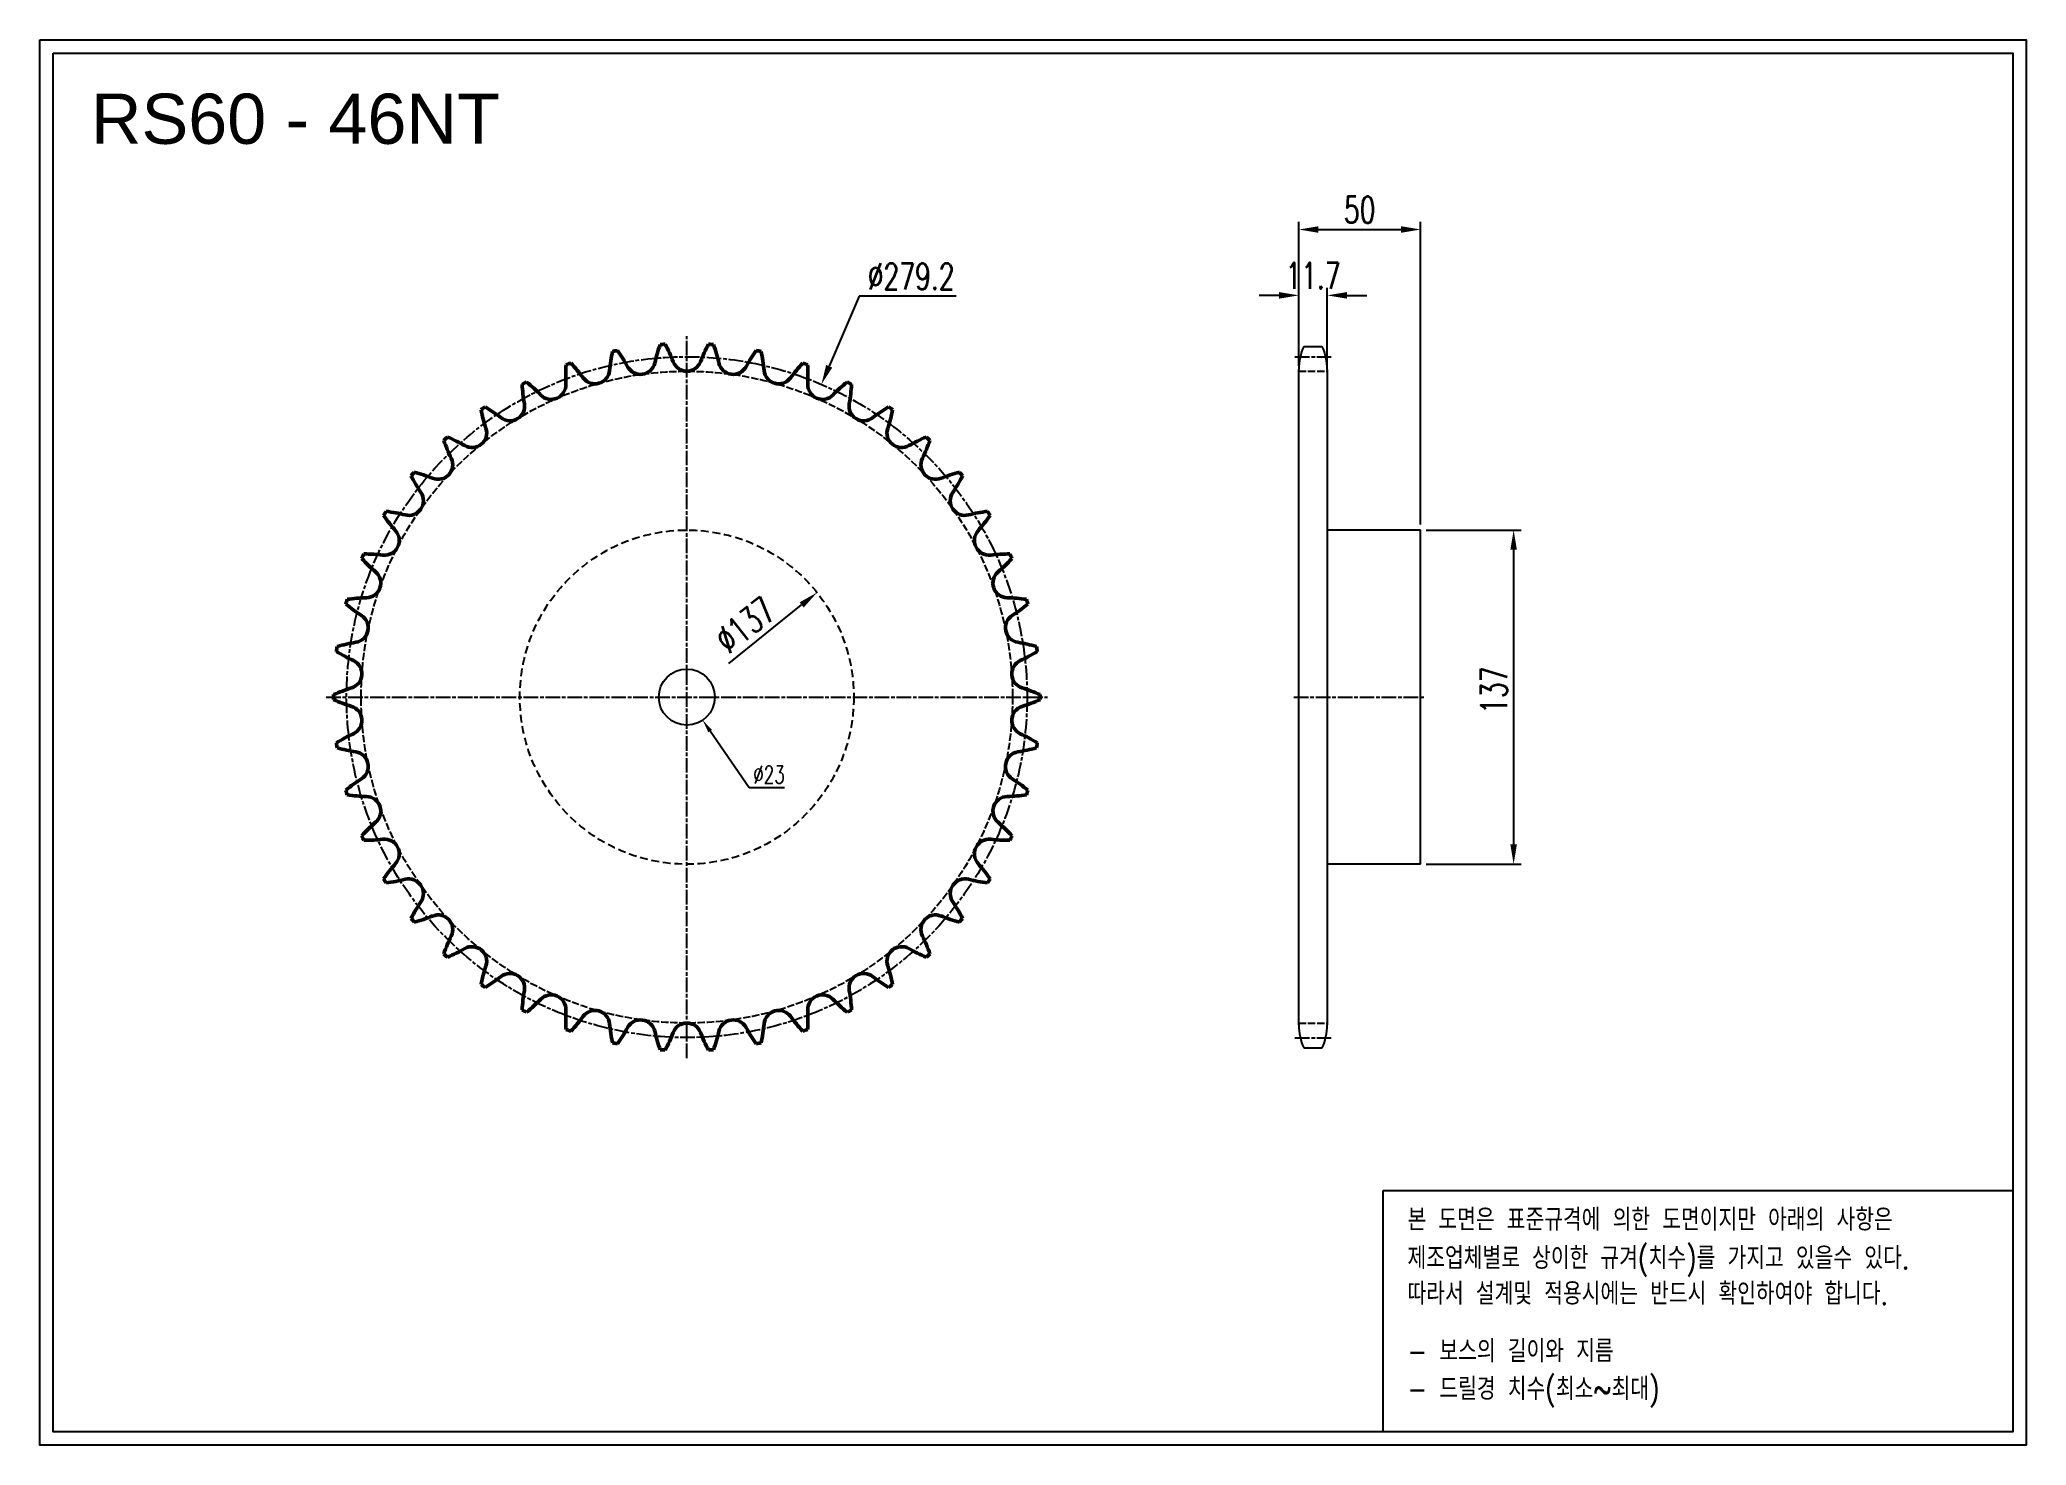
# Model space of a CAD drawing. Header units: millimetres. Extents: x 30039 to 30854, y 1598 to 2174.
import ezdxf

# ---------------------------------------------------------------- set-up
doc = ezdxf.new("R2010")
doc.units = ezdxf.units.MM
for name, pattern in [('AM_ISO02W050', [7.5, 6, -1.5]), ('AM_ISO02W050x2', [3.75, 3, -0.75]), ('AM_ISO08W050', [18, 12, -1.5, 3, -1.5]), ('AM_ISO08W050x2', [9, 6, -0.75, 1.5, -0.75]), ('HIDDEN', [9.525, 6.35, -3.175])]:
    doc.linetypes.add(name, pattern=pattern)
for name, color, linetype, lineweight in [('AM_0N', 7, 'Continuous', 50), ('AM_3N', 6, 'AM_ISO02W050', 25), ('AM_7', 4, 'AM_ISO08W050', 25), ('AM_7N', 4, 'AM_ISO08W050', 25)]:
    doc.layers.add(name, color=color, linetype=linetype, lineweight=lineweight)
doc.layers.add('HL', color=2, linetype='HIDDEN')
doc.layers.add('S-DIM', color=7, linetype='Continuous')
doc.styles.add('HAN', font='ROMANS.shx', dxfattribs={"width": 0.7, "bigfont": 'whgtxt.shx'})
doc.styles.add('HSG', font='SIMPLEX.shx', dxfattribs={"width": 0.7, "bigfont": 'HSG.shx'})
doc.styles.get("Standard").update_dxf_attribs({"font": 'arial.ttf'})
doc.dimstyles.new('APP16', dxfattribs={"dimscale": 3, "dimtxt": 2.4, "dimasz": 1.8, "dimexe": 0.7, "dimexo": 0.5, "dimgap": 0.6, "dimtad": 1, "dimtoh": 1, "dimdec": 1, "dimrnd": 0.01, "dimzin": 9, "dimdsep": 46, "dimtxsty": 'HSG', "dimcen": 0, "dimclrd": 1, "dimclre": 1, "dimclrt": 256, "dimazin": 2, "dimtp": 1, "dimtm": 1, "dimtfac": 0.5, "dimtdec": 1, "dimtofl": 0, "dimtmove": 0, "dimatfit": 3, "dimfxl": 0, "dimtvp": 1, "dimtolj": 2, "dimlwd": -1, "dimlwe": -1, "dimarcsym": 0})
doc.dimstyles.new('APP23', dxfattribs={"dimscale": 4.5, "dimtxt": 2.4, "dimasz": 1.8, "dimexe": 0.7, "dimexo": 0.5, "dimgap": 0.6, "dimtad": 1, "dimtoh": 1, "dimdec": 1, "dimrnd": 0.01, "dimzin": 9, "dimdsep": 46, "dimtxsty": 'HSG', "dimcen": 0, "dimclrd": 1, "dimclre": 1, "dimclrt": 256, "dimazin": 2, "dimtp": 1, "dimtm": 1, "dimtfac": 0.5, "dimtdec": 1, "dimtix": 1, "dimtofl": 0, "dimtmove": 0, "dimatfit": 3, "dimfxl": 0, "dimtvp": 1, "dimtolj": 2, "dimlwd": -1, "dimlwe": -1, "dimarcsym": 0})

# ---------------------------------------------------------------- blocks, each defined once
blk = doc.blocks.new('*D1')
at = {"layer": 'Defpoints', "color": 0, "transparency": 16777216}
for p in [(30358.01, 1947.44), (30251.17, 1861.68)]:
    blk.add_point(p, dxfattribs=at)
at = {"layer": 'S-DIM', "color": 1, "transparency": 16777216}
blk.add_line((30321.8, 1918.37), (30351.7, 1942.37), dxfattribs=at)
blk.add_solid([(30350.85, 1943.42), (30352.54, 1941.32), (30358.01, 1947.44)], dxfattribs=at)
at = {"layer": 'S-DIM', "transparency": 16777216, "insert": (30328.52, 1934.15), "char_height": 10.8, "attachment_point": 5, "rotation": 38.75271, "style": 'HSG'}
blk.add_mtext('\\A2;∅137', dxfattribs=at)
blk = doc.blocks.new('*D2')
at = {"layer": 'Defpoints', "color": 0, "transparency": 16777216}
for p in [(30359.79, 2032.76), (30249.4, 1776.37)]:
    blk.add_point(p, dxfattribs=at)
at = {"layer": 'S-DIM', "color": 1, "transparency": 16777216}
for p, q in [((30375.36, 2068.93), (30363, 2040.2)), ((30415.14, 2068.93), (30375.36, 2068.93))]:
    blk.add_line(p, q, dxfattribs=at)
blk.add_solid([(30361.76, 2040.73), (30364.24, 2039.67), (30359.79, 2032.76)], dxfattribs=at)
at = {"layer": 'S-DIM', "transparency": 16777216, "insert": (30396.6, 2077.03), "char_height": 10.8, "attachment_point": 5, "style": 'HSG'}
blk.add_mtext('\\A2;∅279.2', dxfattribs=at)
blk = doc.blocks.new('*D3')
at = {"layer": 'Defpoints', "color": 0, "transparency": 16777216}
for p in [(30567.33, 2069.28), (30555.63, 2038.18), (30567.33, 2038.18)]:
    blk.add_point(p, dxfattribs=at)
at = {"layer": 'S-DIM', "color": 1, "transparency": 16777216}
for p, q in [((30555.63, 2040.43), (30555.63, 2072.43)), ((30567.33, 2040.43), (30567.33, 2072.43)), ((30547.53, 2069.28), (30539.43, 2069.28)), ((30575.43, 2069.28), (30583.53, 2069.28))]:
    blk.add_line(p, q, dxfattribs=at)
for points in [[(30547.53, 2070.63), (30547.53, 2067.93), (30555.63, 2069.28)], [(30575.43, 2070.63), (30575.43, 2067.93), (30567.33, 2069.28)]]:
    blk.add_solid(points, dxfattribs=at)
at = {"layer": 'S-DIM', "transparency": 16777216, "insert": (30561.48, 2077.38), "char_height": 10.8, "attachment_point": 5, "style": 'HSG'}
blk.add_mtext('\\A2;11.7', dxfattribs=at)
blk = doc.blocks.new('*D4')
at = {"layer": 'Defpoints', "color": 0, "transparency": 16777216}
for p in [(30605.63, 2096.28), (30555.63, 2038.18), (30605.63, 1973.06)]:
    blk.add_point(p, dxfattribs=at)
at = {"layer": 'S-DIM', "color": 1, "transparency": 16777216}
for p, q in [((30555.63, 2040.43), (30555.63, 2099.43)), ((30563.73, 2096.28), (30597.53, 2096.28)), ((30605.63, 1975.31), (30605.63, 2099.43))]:
    blk.add_line(p, q, dxfattribs=at)
for points in [[(30563.73, 2097.63), (30563.73, 2094.93), (30555.63, 2096.28)], [(30597.53, 2097.63), (30597.53, 2094.93), (30605.63, 2096.28)]]:
    blk.add_solid(points, dxfattribs=at)
at = {"layer": 'S-DIM', "transparency": 16777216, "insert": (30580.63, 2104.38), "char_height": 10.8, "attachment_point": 5, "style": 'HSG'}
blk.add_mtext('\\A2;50', dxfattribs=at)
blk = doc.blocks.new('*D5')
at = {"layer": 'Defpoints', "color": 0, "transparency": 16777216}
for p in [(30605.63, 1973.06), (30605.63, 1836.06), (30643.79, 1836.06)]:
    blk.add_point(p, dxfattribs=at)
at = {"layer": 'S-DIM', "color": 1, "transparency": 16777216}
for p, q in [((30607.88, 1973.06), (30646.94, 1973.06)), ((30643.79, 1964.96), (30643.79, 1844.16)), ((30607.88, 1836.06), (30646.94, 1836.06))]:
    blk.add_line(p, q, dxfattribs=at)
for points in [[(30642.44, 1964.96), (30645.14, 1964.96), (30643.79, 1973.06)], [(30642.44, 1844.16), (30645.14, 1844.16), (30643.79, 1836.06)]]:
    blk.add_solid(points, dxfattribs=at)
at = {"layer": 'S-DIM', "transparency": 16777216, "insert": (30635.69, 1907.42), "char_height": 10.8, "attachment_point": 5, "rotation": 90, "style": 'HSG'}
blk.add_mtext('\\A2;137', dxfattribs=at)
blk = doc.blocks.new('*D6')
at = {"layer": 'Defpoints', "color": 0, "transparency": 16777216}
for p in [(30298.08, 1914.04), (30311.11, 1895.08)]:
    blk.add_point(p, dxfattribs=at)
at = {"layer": 'S-DIM', "color": 1, "transparency": 16777216}
for p, q in [((30330.14, 1867.38), (30314.17, 1890.63)), ((30344.66, 1867.38), (30330.14, 1867.38))]:
    blk.add_line(p, q, dxfattribs=at)
blk.add_solid([(30314.91, 1891.14), (30313.42, 1890.12), (30311.11, 1895.08)], dxfattribs=at)
at = {"layer": 'S-DIM', "transparency": 16777216, "insert": (30338.3, 1872.78), "char_height": 7.2, "attachment_point": 5, "style": 'HSG'}
blk.add_mtext('\\A2;∅23', dxfattribs=at)

msp = doc.modelspace()

# ---------------------------------------------------------------- linework, layer by layer
for p, q in [((30557.72, 2048.35), (30565.25, 2048.35)), ((30555.63, 1770.22), (30555.63, 2038.85)), ((30567.33, 2038.85), (30567.33, 1770.22)), ((30605.63, 1973.06), (30567.33, 1973.06)), ((30605.63, 1836.06), (30605.63, 1973.06)), ((30605.63, 1836.06), (30567.33, 1836.06)), ((30557.72, 1760.72), (30565.25, 1760.72))]:
    msp.add_line(p, q)
for points in [[(30039.12, 2174.08), (30854.09, 2174.08), (30854.09, 1597.84), (30039.12, 1597.84)], [(30044.61, 2168.59), (30848.6, 2168.59), (30848.6, 1603.33), (30044.61, 1603.33)]]:
    msp.add_lwpolyline(points, close=True)
at = {"color": 6}
msp.add_lwpolyline([(30590.26, 1702.3), (30848.6, 1702.3), (30848.6, 1603.33), (30590.26, 1603.33)], close=True, dxfattribs=at)
msp.add_circle((30304.59, 1904.56), 11.5)
for centre, start, end in [((30578.33, 2038.85), 155.25994, 180), ((30544.63, 2038.85), 0, 24.74006), ((30578.33, 1770.22), 180, 204.74006), ((30544.63, 1770.22), 335.25994, 0)]:
    msp.add_arc(centre, 22.7, start, end)
at = {"layer": 'AM_0N'}
for centre, radius, start, end in [((30341.22, 2032.09), 68.6, 168.06233, 174.67391), ((30304.59, 1904.56), 144.97, 101.33391, 102.14435), ((30220.2, 2006.95), 68.6, 28.80435, 35.41593), ((30358.24, 2025.92), 68.6, 160.23624, 166.84783), ((30304.59, 1904.56), 144.97, 93.50783, 94.31826), ((30234.92, 2017.49), 68.6, 20.97826, 27.58984), ((30374.27, 2017.49), 68.6, 152.41016, 159.02174), ((30304.59, 1904.56), 144.97, 85.68174, 86.49217), ((30250.95, 2025.92), 68.6, 13.15217, 19.76376), ((30388.99, 2006.95), 68.6, 144.58407, 151.19565), ((30304.59, 1904.56), 144.97, 77.85565, 78.66609), ((30267.97, 2032.09), 68.6, 5.32609, 11.93767), ((30323.51, 2035.89), 68.6, 175.88842, 182.5), ((30304.59, 1904.56), 144.97, 109.16, 109.97043), ((30207.04, 1994.5), 68.6, 36.63043, 43.24202), ((30266.92, 2039.02), 6.01, 216.63043, 354.67391), ((30285.58, 2042.9), 6.01, 208.80435, 346.84783), ((30304.59, 2044.2), 6.01, 200.97826, 339.02174), ((30323.61, 2042.9), 6.01, 193.15217, 331.19565), ((30342.27, 2039.02), 6.01, 185.32609, 323.36957), ((30402.15, 1994.5), 68.6, 136.75798, 143.36957), ((30304.59, 1904.56), 144.97, 70.02957, 70.84), ((30285.68, 2035.89), 68.6, 357.5, 4.11158), ((30304.59, 1904.56), 144.97, 116.98609, 117.79652), ((30305.45, 2037.25), 68.6, 183.71451, 190.32609), ((30195.7, 1980.38), 68.6, 44.45652, 51.0681), ((30248.96, 2032.64), 6.01, 224.45652, 2.5), ((30360.23, 2032.64), 6.01, 177.5, 315.54348), ((30413.49, 1980.38), 68.6, 128.9319, 135.54348), ((30304.59, 1904.56), 144.97, 62.20348, 63.01391), ((30303.74, 2037.25), 68.6, 349.67391, 356.28549), ((30304.59, 1904.56), 144.97, 124.81217, 125.62261), ((30287.38, 2036.13), 68.6, 191.54059, 198.15217), ((30186.39, 1964.85), 68.6, 52.28261, 58.89419), ((30232.04, 2023.87), 6.01, 232.28261, 10.32609), ((30377.15, 2023.87), 6.01, 169.67391, 307.71739), ((30422.79, 1964.85), 68.6, 121.10581, 127.71739), ((30321.81, 2036.13), 68.6, 341.84783, 348.45941), ((30304.59, 1904.56), 144.97, 54.37739, 55.18783), ((30216.47, 2012.88), 6.01, 240.1087, 18.15217), ((30392.72, 2012.88), 6.01, 161.84783, 299.8913), ((30304.59, 1904.56), 144.97, 132.63826, 133.4487), ((30269.62, 2032.56), 68.6, 199.36668, 205.97826), ((30179.29, 1948.19), 68.6, 60.1087, 66.72028), ((30429.9, 1948.19), 68.6, 113.27972, 119.8913), ((30339.57, 2032.56), 68.6, 334.02174, 340.63332), ((30304.59, 1904.56), 144.97, 46.5513, 47.36174), ((30304.59, 1904.56), 144.97, 140.46435, 141.27478), ((30174.51, 1930.72), 68.6, 67.93478, 74.54636), ((30202.54, 1999.87), 6.01, 247.93478, 25.97826), ((30406.65, 1999.87), 6.01, 154.02174, 292.06522), ((30434.68, 1930.72), 68.6, 105.45364, 112.06522), ((30304.59, 1904.56), 144.97, 38.72522, 39.53565), ((30252.52, 2026.6), 68.6, 207.19277, 213.80435), ((30356.67, 2026.6), 68.6, 326.19565, 332.80723), ((30304.59, 1904.56), 144.97, 148.29043, 149.10087), ((30172.16, 1912.76), 68.6, 75.76087, 82.37245), ((30190.52, 1985.09), 6.01, 255.76087, 33.80435), ((30418.67, 1985.09), 6.01, 146.19565, 284.23913), ((30437.03, 1912.76), 68.6, 97.62755, 104.23913), ((30304.59, 1904.56), 144.97, 30.89913, 31.70957), ((30180.61, 1968.8), 6.01, 263.58696, 41.63043), ((30236.39, 2018.37), 68.6, 215.01885, 221.63043), ((30428.58, 1968.8), 6.01, 138.36957, 276.41304), ((30372.8, 2018.37), 68.6, 318.36957, 324.98115), ((30304.59, 1904.56), 144.97, 156.11652, 156.92696), ((30221.52, 2008.03), 68.6, 222.84494, 229.45652), ((30172.28, 1894.66), 68.6, 83.58696, 90.19854), ((30436.91, 1894.66), 68.6, 89.80146, 96.41304), ((30387.67, 2008.03), 68.6, 310.54348, 317.15506), ((30304.59, 1904.56), 144.97, 23.07304, 23.88348), ((30173.02, 1951.32), 6.01, 271.41304, 49.45652), ((30436.17, 1951.32), 6.01, 130.54348, 268.58696), ((30304.59, 1904.56), 144.97, 163.94261, 164.75304), ((30208.21, 1995.75), 68.6, 230.67103, 237.28261), ((30174.86, 1876.73), 68.6, 91.41304, 98.02462), ((30434.33, 1876.73), 68.6, 81.97538, 88.58696), ((30400.98, 1995.75), 68.6, 302.71739, 309.32897), ((30304.59, 1904.56), 144.97, 15.24696, 16.05739), ((30167.88, 1932.97), 6.01, 279.23913, 57.28261), ((30441.31, 1932.97), 6.01, 122.71739, 260.76087), ((30304.59, 1904.56), 144.97, 171.7687, 172.57913), ((30179.86, 1859.32), 68.6, 99.23913, 105.85071), ((30429.33, 1859.32), 68.6, 74.14929, 80.76087), ((30304.59, 1904.56), 144.97, 7.42087, 8.2313), ((30196.69, 1981.78), 68.6, 238.49711, 245.1087), ((30165.28, 1914.09), 6.01, 287.06522, 65.1087), ((30443.9, 1914.09), 6.01, 114.8913, 252.93478), ((30412.5, 1981.78), 68.6, 294.8913, 301.50289), ((30187.18, 1842.76), 68.6, 107.06522, 113.6768), ((30422.01, 1842.76), 68.6, 66.3232, 72.93478), ((30304.59, 1904.56), 144.97, 179.59478, 180.40522), ((30187.18, 1966.36), 68.6, 246.3232, 252.93478), ((30165.28, 1895.03), 6.01, 294.8913, 72.93478), ((30443.9, 1895.03), 6.01, 107.06522, 245.1087), ((30422.01, 1966.36), 68.6, 287.06522, 293.6768), ((30304.59, 1904.56), 144.97, 359.59478, 0.40522), ((30196.69, 1827.35), 68.6, 114.8913, 121.50289), ((30304.59, 1904.56), 144.97, 187.42087, 188.2313), ((30179.86, 1949.8), 68.6, 254.14929, 260.76087), ((30429.33, 1949.8), 68.6, 279.23913, 285.85071), ((30412.5, 1827.35), 68.6, 58.49711, 65.1087), ((30304.59, 1904.56), 144.97, 351.7687, 352.57913), ((30167.88, 1876.15), 6.01, 302.71739, 80.76087), ((30441.31, 1876.15), 6.01, 99.23913, 237.28261), ((30208.21, 1813.38), 68.6, 122.71739, 129.32897), ((30304.59, 1904.56), 144.97, 195.24696, 196.05739), ((30400.98, 1813.38), 68.6, 50.67103, 57.28261), ((30304.59, 1904.56), 144.97, 343.94261, 344.75304), ((30174.86, 1932.4), 68.6, 261.97538, 268.58696), ((30173.02, 1857.8), 6.01, 310.54348, 88.58696), ((30436.17, 1857.8), 6.01, 91.41304, 229.45652), ((30434.33, 1932.4), 68.6, 271.41304, 278.02462), ((30221.52, 1801.1), 68.6, 130.54348, 137.15506), ((30387.67, 1801.1), 68.6, 42.84494, 49.45652), ((30304.59, 1904.56), 144.97, 203.07304, 203.88348), ((30172.28, 1914.47), 68.6, 269.80146, 276.41304), ((30180.61, 1840.32), 6.01, 318.36957, 96.41304), ((30428.58, 1840.32), 6.01, 83.58696, 221.63043), ((30436.91, 1914.47), 68.6, 263.58696, 270.19854), ((30304.59, 1904.56), 144.97, 336.11652, 336.92696), ((30236.39, 1790.75), 68.6, 138.36957, 144.98115), ((30372.8, 1790.75), 68.6, 35.01885, 41.63043), ((30304.59, 1904.56), 144.97, 210.89913, 211.70957), ((30172.16, 1896.36), 68.6, 277.62755, 284.23913), ((30190.52, 1824.04), 6.01, 326.19565, 104.23913), ((30418.67, 1824.04), 6.01, 75.76087, 213.80435), ((30437.03, 1896.36), 68.6, 255.76087, 262.37245), ((30304.59, 1904.56), 144.97, 328.29043, 329.10087), ((30252.52, 1782.52), 68.6, 146.19565, 152.80723), ((30356.67, 1782.52), 68.6, 27.19277, 33.80435), ((30304.59, 1904.56), 144.97, 218.72522, 219.53565), ((30174.51, 1878.41), 68.6, 285.45364, 292.06522), ((30202.54, 1809.25), 6.01, 334.02174, 112.06522), ((30406.65, 1809.25), 6.01, 67.93478, 205.97826), ((30434.68, 1878.41), 68.6, 247.93478, 254.54636), ((30304.59, 1904.56), 144.97, 320.46435, 321.27478), ((30269.62, 1776.57), 68.6, 154.02174, 160.63332), ((30179.29, 1860.94), 68.6, 293.27972, 299.8913), ((30216.47, 1796.25), 6.01, 341.84783, 119.8913), ((30392.72, 1796.25), 6.01, 60.1087, 198.15217), ((30429.9, 1860.94), 68.6, 240.1087, 246.72028), ((30339.57, 1776.57), 68.6, 19.36668, 25.97826), ((30304.59, 1904.56), 144.97, 226.5513, 227.36174), ((30287.38, 1773), 68.6, 161.84783, 168.45941), ((30321.81, 1773), 68.6, 11.54059, 18.15217), ((30304.59, 1904.56), 144.97, 312.63826, 313.4487), ((30304.59, 1904.56), 144.97, 234.37739, 235.18783), ((30186.39, 1844.28), 68.6, 301.10581, 307.71739), ((30232.04, 1785.26), 6.01, 349.67391, 127.71739), ((30377.15, 1785.26), 6.01, 52.28261, 190.32609), ((30422.79, 1844.28), 68.6, 232.28261, 238.89419), ((30304.59, 1904.56), 144.97, 304.81217, 305.62261), ((30305.45, 1771.88), 68.6, 169.67391, 176.28549), ((30195.7, 1828.75), 68.6, 308.9319, 315.54348), ((30248.96, 1776.49), 6.01, 357.5, 135.54348), ((30360.23, 1776.49), 6.01, 44.45652, 182.5), ((30413.49, 1828.75), 68.6, 224.45652, 231.0681), ((30303.74, 1771.88), 68.6, 3.71451, 10.32609), ((30304.59, 1904.56), 144.97, 242.20348, 243.01391), ((30323.51, 1773.23), 68.6, 177.5, 184.11158), ((30207.04, 1814.63), 68.6, 316.75798, 323.36957), ((30266.92, 1770.11), 6.01, 5.32609, 143.36957), ((30341.22, 1777.03), 68.6, 185.32609, 191.93767), ((30220.2, 1802.18), 68.6, 324.58407, 331.19565), ((30285.58, 1766.23), 6.01, 13.15217, 151.19565), ((30304.59, 1764.93), 6.01, 20.97826, 159.02174), ((30323.61, 1766.23), 6.01, 28.80435, 166.84783), ((30388.99, 1802.18), 68.6, 208.80435, 215.41593), ((30267.97, 1777.03), 68.6, 348.06233, 354.67391), ((30342.27, 1770.11), 6.01, 36.63043, 174.67391), ((30402.15, 1814.63), 68.6, 216.63043, 223.24202), ((30285.68, 1773.23), 68.6, 355.88842, 2.5), ((30304.59, 1904.56), 144.97, 296.98609, 297.79652), ((30304.59, 1904.56), 144.97, 250.02957, 250.84), ((30304.59, 1904.56), 144.97, 257.85565, 258.66609), ((30358.24, 1783.21), 68.6, 193.15217, 199.76376), ((30234.92, 1791.64), 68.6, 332.41016, 339.02174), ((30374.27, 1791.64), 68.6, 200.97826, 207.58984), ((30250.95, 1783.21), 68.6, 340.23624, 346.84783), ((30304.59, 1904.56), 144.97, 281.33391, 282.14435), ((30304.59, 1904.56), 144.97, 289.16, 289.97043), ((30304.59, 1904.56), 144.97, 265.68174, 266.49217), ((30304.59, 1904.56), 144.97, 273.50783, 274.31826)]:
    msp.add_arc(centre, radius, start, end, dxfattribs=at)
at = {"layer": 'AM_3N', "linetype": 'AM_ISO02W050x2'}
for p, q in [((30555.63, 2038.18), (30567.33, 2038.18)), ((30555.63, 1770.88), (30567.33, 1770.88))]:
    msp.add_line(p, q, dxfattribs=at)
msp.add_circle((30304.59, 1904.56), 133.62, dxfattribs=at)
at = {"layer": 'AM_7', "linetype": 'AM_ISO08W050x2'}
msp.add_circle((30304.59, 1904.56), 139.58, dxfattribs=at)
at = {"layer": 'AM_7N', "linetype": 'AM_ISO08W050x2'}
for p, q in [((30304.59, 1756.6), (30304.59, 2052.53)), ((30554.07, 2044.14), (30568.9, 2044.14)), ((30156.63, 1904.56), (30452.56, 1904.56)), ((30553.63, 1904.56), (30607.63, 1904.56)), ((30554.07, 1764.93), (30568.9, 1764.93))]:
    msp.add_line(p, q, dxfattribs=at)
at = {"layer": 'HL', "ltscale": 0.5}
msp.add_circle((30304.59, 1904.56), 68.5, dxfattribs=at)

# ---------------------------------------------------------------- texts
msp.add_text('RS60 - 46NT', height=20.58).set_placement((30060.11, 2131.41))
at = {"color": 6, "style": 'HAN', "width": 0.8}
for s, p in [('본 도면은 표준규격에 의한 도면이지만 아래의 사항은', (30600.25, 1685.8)), ('제조업체별로 상이한 규겨(치수)를 가지고 있을수 있다.', (30600.25, 1670.06)), ('따라서 설계및 적용시에는 반드시 확인하여야 합니다.', (30600.25, 1655.44)), ('- 보스의 길이와 지름', (30600.25, 1631.89)), ('- 드릴경 치수(최소~최대)', (30600.25, 1616.42))]:
    msp.add_text(s, height=9.0834, dxfattribs=at).set_placement(p)

# ---------------------------------------------------------------- dimensions: what is measured, and where the dimension line sits
at = {"layer": 'S-DIM'}
dim = msp.add_linear_dim(base=(30605.63, 2096.28), p1=(30555.63, 2038.18), p2=(30605.63, 1973.06), dimstyle='APP23', dxfattribs=at)
dim.commit()
dim.dimension.update_dxf_attribs({"geometry": '*D4', "text_midpoint": (30580.63, 2104.38)})
for p1, p2, dimstyle, picture, middle in [((30249.3979, 1776.3651), (30359.7918, 2032.7612), 'APP23', '*D2', (30396.6028, 2068.9256)), ((30298.08, 1914.04), (30311.11, 1895.08), 'APP16', '*D6', (30338.3, 1867.38))]:
    dim = msp.add_diameter_dim_2p(p1=p1, p2=p2, dimstyle=dimstyle, dxfattribs=at)
    dim.commit()
    dim.dimension.update_dxf_attribs({"geometry": picture, "text_midpoint": middle, "dimtype": 131})
dim = msp.add_linear_dim(base=(30567.33, 2069.28), p1=(30555.63, 2038.18), p2=(30567.33, 2038.18), dimstyle='APP23', dxfattribs=at)
dim.commit()
dim.dimension.update_dxf_attribs({"geometry": '*D3', "text_midpoint": (30561.48, 2069.28), "dimtype": 128})
dim = msp.add_linear_dim(base=(30643.79, 1836.06), p1=(30605.63, 1973.06), p2=(30605.63, 1836.06), angle=90, dimstyle='APP23', dxfattribs=at)
dim.commit()
dim.dimension.update_dxf_attribs({"geometry": '*D5', "text_midpoint": (30643.79, 1907.42), "dimtype": 128})
at = {"layer": 'S-DIM', "color": 1}
dim = msp.add_diameter_dim_2p(p1=(30251.17, 1861.68), p2=(30358.01, 1947.44), dimstyle='APP23', dxfattribs=at)
dim.commit()
dim.dimension.update_dxf_attribs({"geometry": '*D1', "text_midpoint": (30333.59, 1927.84), "dimtype": 131})

doc.saveas('drawing.dxf')
